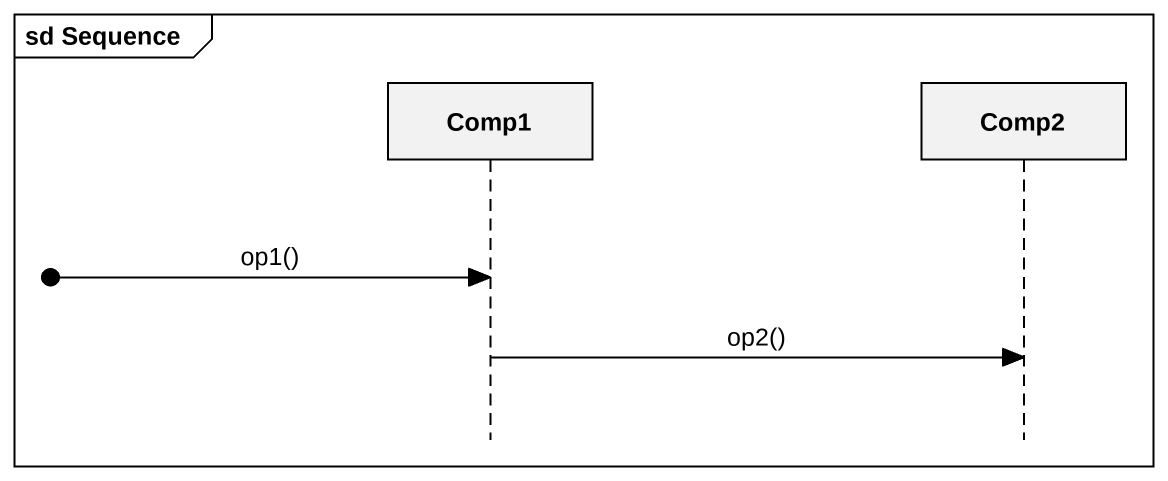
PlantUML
@startuml
mainframe sd Sequence
hide footbox
participant Comp1
participant Comp2

[o-> Comp1 : op1()
Comp1 -> Comp2 : op2()
@enduml
